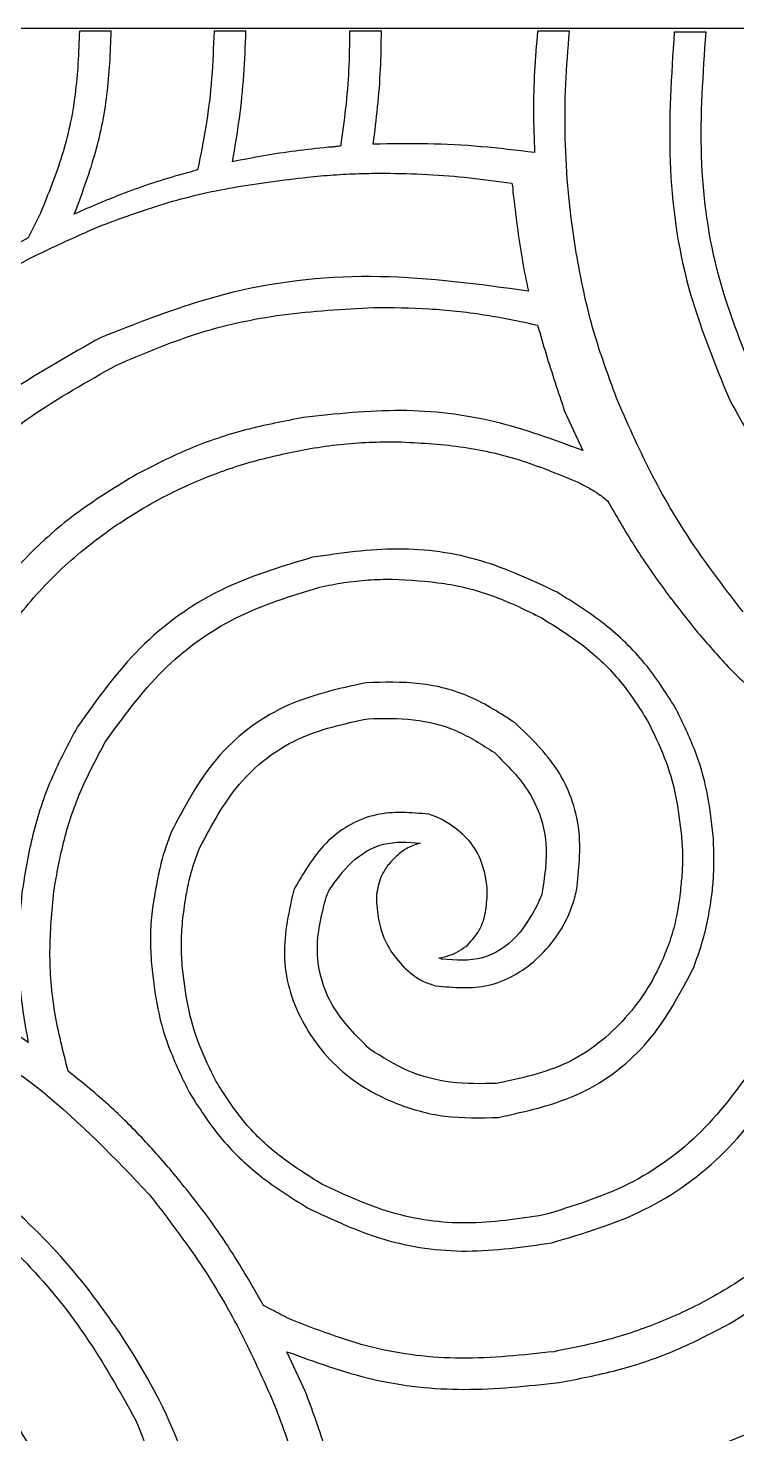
# Model space of a CAD drawing. Extents: x 0 to 371, y 0 to 260.
# Drawn here: x 239.34 to 257.6, y 223.76 to 259.95 of the extents above; entities that cross this region are included whole.
import ezdxf

# ---------------------------------------------------------------- set-up
doc = ezdxf.new("R2010")
doc.units = 0
doc.layers.add('Layer_1', color=7, linetype='CONTINUOUS')

msp = doc.modelspace()

# ---------------------------------------------------------------- linework, layer by layer
at = {"layer": 'Layer_1', "color": 7}
for points in [[(0.02646, 259.95312), (370.443122, 259.95312), (370.443122, 0.661457), (0.02646, 0.661457)], [(248.530046, 256.217641)], [(248.242208, 252.761521)], [(248.869562, 249.302817)], [(248.720215, 245.766599)]]:
    msp.add_lwpolyline(points, close=True, dxfattribs=at)
for points in [[(241.484999, 259.873748), (240.664894, 259.873748)], [(244.951453, 259.873748), (244.130832, 259.873748)], [(248.443747, 259.873748), (247.623642, 259.873748)], [(253.285828, 259.873748), (252.465207, 259.873748)], [(256.804477, 259.847393), (255.984372, 259.847393)], [(239.659787, 255.19083), (239.341977, 254.555727)], [(253.153537, 250.11052), (253.629477, 249.078542)], [(251.169162, 237.675104), (251.169162, 237.807395)], [(246.485727, 224.842812), (246.009787, 225.87479)]]:
    msp.add_lwpolyline(points, dxfattribs=at)
for points, knots in [([(240.664894, 259.873748), (240.642609, 259.326532), (240.598564, 258.245006), (240.261638, 256.661518), (239.859418, 255.67865), (239.659787, 255.19083)], [0, 0, 0, 0, 1.641359, 3.244002, 4.823248, 4.823248, 4.823248, 4.823248]), ([(240.532602, 255.163958), (240.717979, 255.658914), (241.091365, 256.655849), (241.418796, 258.242896), (241.462771, 259.326178), (241.484999, 259.873748)], [0, 0, 0, 0, 1.584262, 3.191011, 4.833323, 4.833323, 4.833323, 4.833323]), ([(244.130832, 259.873748), (244.114994, 259.470696), (244.083464, 258.668311), (243.946361, 257.47356), (243.787077, 256.691889), (243.707602, 256.301873)], [0, 0, 0, 0, 1.209889, 2.408612, 3.602317, 3.602317, 3.602317, 3.602317]), ([(244.607289, 256.513747), (244.670841, 256.883825), (244.797802, 257.623142), (244.909215, 258.745782), (244.937343, 259.496936), (244.951453, 259.873748)], [0, 0, 0, 0, 1.126239, 2.249925, 3.381027, 3.381027, 3.381027, 3.381027]), ([(247.623642, 259.873748), (247.618412, 259.541112), (247.607998, 258.878828), (247.528314, 257.88922), (247.433045, 257.236806), (247.385414, 256.910622)], [0, 0, 0, 0, 0.997875, 1.986788, 2.975566, 2.975566, 2.975566, 2.975566]), ([(248.231874, 256.963332), (248.27244, 257.283141), (248.353898, 257.925324), (248.428055, 258.896574), (248.43851, 259.547634), (248.443747, 259.873748)], [0, 0, 0, 0, 0.96705, 1.941857, 2.920169, 2.920169, 2.920169, 2.920169]), ([(252.465207, 259.873748), (252.435223, 259.529686), (252.37516, 258.840491), (252.349107, 257.797919), (252.373751, 257.10158), (252.386142, 256.751458)], [0, 0, 0, 0, 1.035948, 2.075115, 3.125997, 3.125997, 3.125997, 3.125997]), ([(254.529163, 250.348748), (254.322793, 250.903172), (253.902057, 252.033496), (253.492988, 253.83814), (253.252611, 255.545351), (253.16278, 257.115155), (253.173311, 258.502938), (253.248506, 259.419051), (253.285828, 259.873748)], [0, 0, 0, 0, 1.773057, 3.6148, 5.537176, 6.939808, 8.328341, 9.696655, 9.696655, 9.696655, 9.696655]), ([(255.984372, 259.847393), (255.910996, 258.737543), (255.765712, 256.540043), (256.210649, 253.298868), (257.019647, 251.331991), (257.413225, 250.375103)], [0, 0, 0, 0, 3.333523, 6.600368, 9.695454, 9.695454, 9.695454, 9.695454]), ([(258.153749, 250.745623), (257.776163, 251.66506), (256.999948, 253.555174), (256.580506, 256.670752), (256.729321, 258.781444), (256.804477, 259.847393)], [0, 0, 0, 0, 2.973144, 6.111986, 9.314545, 9.314545, 9.314545, 9.314545]), ([(247.06812, 256.88375), (246.788546, 256.853985), (246.233893, 256.794935), (245.413452, 256.668231), (244.874536, 256.564959), (244.607289, 256.513747)], [0, 0, 0, 0, 0.843374, 1.673186, 2.489493, 2.489493, 2.489493, 2.489493]), ([(247.385414, 256.910622), (247.350092, 256.908955), (247.279278, 256.905613), (247.174256, 256.888758), (247.103442, 256.885417), (247.06812, 256.88375)], [0, 0, 0, 0, 0.106009, 0.212532, 0.318541, 0.318541, 0.318541, 0.318541]), ([(252.386142, 256.751458), (251.927681, 256.806092), (251.010821, 256.915353), (249.623224, 256.990044), (248.696748, 256.972257), (248.231874, 256.963332)], [0, 0, 0, 0, 1.384932, 2.76968, 4.164246, 4.164246, 4.164246, 4.164246]), ([(243.707602, 256.301873), (243.448017, 256.229964), (242.935662, 256.088032), (242.184147, 255.84367), (241.699194, 255.654611), (241.458644, 255.560833)], [0, 0, 0, 0, 0.808048, 1.594884, 2.369315, 2.369315, 2.369315, 2.369315]), ([(241.167705, 254.846665), (241.722186, 255.052435), (242.852627, 255.471947), (244.656355, 255.890611), (245.902522, 256.040382), (246.538953, 256.116872)], [0, 0, 0, 0, 1.773057, 3.6148, 5.537176, 5.537176, 5.537176, 5.537176]), ([(246.538953, 256.116872), (246.760344, 256.137534), (247.202352, 256.178785), (247.866625, 256.211792), (248.309117, 256.215693), (248.530046, 256.217641)], [0, 0, 0, 0, 0.667009, 1.331685, 1.99446, 1.99446, 1.99446, 1.99446]), ([(248.530046, 256.217641), (248.896942, 256.211148), (249.629089, 256.19819), (250.721975, 256.108862), (251.443747, 256.008011), (251.803749, 255.957708)], [0, 0, 0, 0, 1.100672, 2.196413, 3.286797, 3.286797, 3.286797, 3.286797]), ([(251.803749, 255.957708), (251.810886, 255.931446), (251.82499, 255.879553), (251.830382, 255.799298), (251.83054, 255.746407), (251.83062, 255.719997)], [0, 0, 0, 0, 0.08145, 0.16094, 0.240215, 0.240215, 0.240215, 0.240215]), ([(241.458644, 255.560833), (241.353101, 255.516825), (241.143681, 255.429504), (240.83434, 255.298694), (240.632087, 255.208382), (240.532602, 255.163958)], [0, 0, 0, 0, 0.343054, 0.680691, 1.007541, 1.007541, 1.007541, 1.007541]), ([(251.83062, 255.719997), (251.865958, 255.431762), (251.936028, 254.86025), (252.056504, 254.010961), (252.170755, 253.455458), (252.227495, 253.179583)], [0, 0, 0, 0, 0.87123, 1.727478, 2.572231, 2.572231, 2.572231, 2.572231]), ([(235.743747, 251.618955), (236.29459, 252.044367), (237.400585, 252.898519), (239.219311, 253.983983), (240.51421, 254.55732), (241.167705, 254.846665)], [0, 0, 0, 0, 2.086879, 4.19008, 6.332928, 6.332928, 6.332928, 6.332928]), ([(239.341977, 254.555727), (238.933564, 254.321535), (238.119741, 253.854874), (236.94886, 253.073411), (236.216228, 252.491812), (235.849684, 252.200832)], [0, 0, 0, 0, 1.412209, 2.814033, 4.217606, 4.217606, 4.217606, 4.217606]), ([(252.227495, 253.179583), (250.956827, 253.354627), (248.428015, 253.702988), (244.641964, 253.331438), (242.339053, 252.427867), (241.220416, 251.988958)], [0, 0, 0, 0, 3.84201, 7.646151, 11.23945, 11.23945, 11.23945, 11.23945]), ([(241.617291, 251.27479), (242.28791, 251.561833), (243.662571, 252.150222), (245.906768, 252.633637), (247.456452, 252.718495), (248.242208, 252.761521)], [0, 0, 0, 0, 2.184858, 4.4786, 6.837881, 6.837881, 6.837881, 6.837881]), ([(248.242208, 252.761521), (248.718043, 252.757266), (249.668108, 252.74877), (251.082675, 252.599893), (252.00594, 252.404143), (252.465207, 252.306769)], [0, 0, 0, 0, 1.427129, 2.849442, 4.257254, 4.257254, 4.257254, 4.257254]), ([(252.465207, 252.306769), (252.537031, 252.055796), (252.678937, 251.559939), (252.914109, 250.82949), (253.074059, 250.349181), (253.153537, 250.11052)], [0, 0, 0, 0, 0.783091, 1.547187, 2.30184, 2.30184, 2.30184, 2.30184]), ([(241.220416, 251.988958), (240.432874, 251.549979), (238.869569, 250.678585), (236.797734, 248.980352), (235.668128, 247.630463), (235.108644, 246.961875)], [0, 0, 0, 0, 2.701851, 5.363294, 7.97507, 7.97507, 7.97507, 7.97507]), ([(235.796457, 246.485935), (236.333582, 247.125424), (237.414061, 248.411819), (239.389485, 250.02534), (240.871664, 250.856611), (241.617291, 251.27479)], [0, 0, 0, 0, 2.50184, 5.032694, 7.594725, 7.594725, 7.594725, 7.594725]), ([(253.629477, 249.078542), (252.882832, 249.354211), (251.372832, 249.911719), (248.913778, 250.200061), (247.269146, 250.018052), (246.433017, 249.925519)], [0, 0, 0, 0, 2.382423, 4.818162, 7.337126, 7.337126, 7.337126, 7.337126]), ([(257.756874, 244.92479), (257.331461, 245.475633), (256.477309, 246.581628), (255.391846, 248.400354), (254.818509, 249.695253), (254.529163, 250.348748)], [0, 0, 0, 0, 2.086879, 4.19008, 6.332929, 6.332929, 6.332929, 6.332929]), ([(257.413225, 250.375103), (257.852205, 249.587562), (258.723599, 248.024256), (260.421832, 245.952422), (261.771721, 244.822816), (262.440308, 244.263332)], [0, 0, 0, 0, 2.701851, 5.363294, 7.97507, 7.97507, 7.97507, 7.97507]), ([(246.433017, 249.925519), (245.934614, 249.830406), (244.940234, 249.640645), (243.495517, 249.158638), (242.596018, 248.699689), (242.146457, 248.47031)], [0, 0, 0, 0, 1.521336, 3.035266, 4.547924, 4.547924, 4.547924, 4.547924]), ([(238.81281, 244.475205), (239.17028, 244.913735), (239.879988, 245.784379), (241.167724, 246.877243), (242.504887, 247.744478), (243.87089, 248.389938), (245.220767, 248.852687), (246.152265, 249.038741), (246.618019, 249.131769)], [0, 0, 0, 0, 1.694235, 3.363678, 5.041595, 6.462655, 7.88623, 9.309834, 9.309834, 9.309834, 9.309834]), ([(246.618019, 249.131769), (246.870265, 249.168542), (247.370997, 249.241541), (248.123183, 249.298991), (248.62193, 249.301548), (248.869562, 249.302817)], [0, 0, 0, 0, 0.76461, 1.517821, 2.260581, 2.260581, 2.260581, 2.260581]), ([(248.869562, 249.302817), (249.40314, 249.274943), (250.459162, 249.219777), (252.005657, 248.880464), (252.966836, 248.482535), (253.444475, 248.284792)], [0, 0, 0, 0, 1.601446, 3.169476, 4.718375, 4.718375, 4.718375, 4.718375]), ([(242.146457, 248.47031), (241.633899, 248.158972), (240.610618, 247.537411), (239.248383, 246.343862), (238.483366, 245.417174), (238.098642, 244.951145)], [0, 0, 0, 0, 1.796894, 3.587356, 5.398686, 5.398686, 5.398686, 5.398686]), ([(253.444475, 248.284792), (253.541464, 248.238812), (253.735688, 248.146735), (254.014814, 247.984706), (254.181574, 247.849698), (254.26458, 247.782497)], [0, 0, 0, 0, 0.322044, 0.644907, 0.96489, 0.96489, 0.96489, 0.96489]), ([(254.26458, 247.782497), (254.491676, 247.391451), (254.944251, 246.612141), (255.706695, 245.499573), (256.262729, 244.798029), (256.539894, 244.448334)], [0, 0, 0, 0, 1.356309, 2.702971, 4.041398, 4.041398, 4.041398, 4.041398]), ([(252.968019, 245.427602), (252.324144, 245.731363), (251.028494, 246.342611), (248.843862, 246.644101), (247.401357, 246.433754), (246.671245, 246.327288)], [0, 0, 0, 0, 2.12763, 4.281365, 6.488666, 6.488666, 6.488666, 6.488666]), ([(246.671245, 246.327288), (245.854127, 246.085219), (244.225963, 245.60288), (242.109288, 244.062864), (241.115556, 242.668152), (240.612183, 241.961664)], [0, 0, 0, 0, 2.544261, 5.069616, 7.661989, 7.661989, 7.661989, 7.661989]), ([(246.856247, 245.559894), (247.062849, 245.601852), (247.474015, 245.685354), (248.097713, 245.754258), (248.513313, 245.762498), (248.720215, 245.766599)], [0, 0, 0, 0, 0.632265, 1.258296, 1.878937, 1.878937, 1.878937, 1.878937]), ([(248.720215, 245.766599), (249.170005, 245.743146), (250.065144, 245.696471), (251.37425, 245.358982), (252.172555, 244.96357), (252.571144, 244.766144)], [0, 0, 0, 0, 1.34924, 2.685161, 4.017307, 4.017307, 4.017307, 4.017307]), ([(241.326352, 241.564789), (241.790024, 242.206518), (242.705771, 243.473929), (244.633183, 244.880125), (246.114169, 245.332981), (246.856247, 245.559894)], [0, 0, 0, 0, 2.366487, 4.673792, 6.990994, 6.990994, 6.990994, 6.990994]), ([(256.010727, 242.463959), (255.761932, 242.852341), (255.255466, 243.642959), (254.212313, 244.647149), (253.388031, 245.16416), (252.968019, 245.427602)], [0, 0, 0, 0, 1.380479, 2.810202, 4.295597, 4.295597, 4.295597, 4.295597]), ([(252.571144, 244.766144), (252.948974, 244.530767), (253.689427, 244.069486), (254.625035, 243.173291), (255.07579, 242.466485), (255.296558, 242.12031)], [0, 0, 0, 0, 1.333712, 2.613745, 3.842465, 3.842465, 3.842465, 3.842465]), ([(256.539894, 244.448334), (256.794404, 244.153168), (257.306601, 243.559154), (258.158725, 242.730629), (258.77069, 242.219721), (259.07979, 241.961664)], [0, 0, 0, 0, 1.168837, 2.352252, 3.560033, 3.560033, 3.560033, 3.560033]), ([(248.046872, 243.099062), (247.322368, 242.940656), (245.880669, 242.625443), (244.055925, 241.218163), (243.367907, 239.902127), (243.019789, 239.236249)], [0, 0, 0, 0, 2.206856, 4.391448, 6.628866, 6.628866, 6.628866, 6.628866]), ([(251.88333, 242.067084), (251.50957, 242.30912), (250.757691, 242.796015), (249.419958, 243.137917), (248.50878, 243.112133), (248.046872, 243.099062)], [0, 0, 0, 0, 1.329611, 2.674722, 4.057669, 4.057669, 4.057669, 4.057669]), ([(243.760828, 238.839374), (244.063755, 239.415459), (244.661562, 240.552327), (246.231787, 241.774899), (247.476107, 242.040126), (248.099582, 242.17302)], [0, 0, 0, 0, 1.939237, 3.826964, 5.722686, 5.722686, 5.722686, 5.722686]), ([(248.099582, 242.17302), (248.491482, 242.182481), (249.264233, 242.201136), (250.397589, 241.912367), (251.036678, 241.50338), (251.354164, 241.300205)], [0, 0, 0, 0, 1.173336, 2.313595, 3.439248, 3.439248, 3.439248, 3.439248]), ([(256.989995, 239.156667), (256.946239, 239.540534), (256.858905, 240.306702), (256.521495, 241.422174), (256.181462, 242.115721), (256.010727, 242.463959)], [0, 0, 0, 0, 1.157468, 2.310219, 3.472746, 3.472746, 3.472746, 3.472746]), ([(240.612183, 241.961664), (240.375785, 241.519165), (239.902668, 240.633569), (239.425714, 239.193791), (239.264266, 238.199772), (239.18333, 237.701459)], [0, 0, 0, 0, 1.503279, 3.008588, 4.521817, 4.521817, 4.521817, 4.521817]), ([(253.47083, 237.754685), (253.529155, 238.281743), (253.646921, 239.34595), (253.071333, 240.930525), (252.282048, 241.685632), (251.88333, 242.067084)], [0, 0, 0, 0, 1.577528, 3.185267, 4.826554, 4.826554, 4.826554, 4.826554]), ([(255.296558, 242.12031), (255.449705, 241.809306), (255.754394, 241.190553), (256.049927, 240.189461), (256.129357, 239.502674), (256.169374, 239.156667)], [0, 0, 0, 0, 1.038856, 2.066839, 3.110588, 3.110588, 3.110588, 3.110588]), ([(240.003435, 237.72833), (240.082803, 238.176116), (240.241507, 239.07151), (240.684647, 240.366208), (241.112802, 241.165918), (241.326352, 241.564789)], [0, 0, 0, 0, 1.363155, 2.725773, 4.081693, 4.081693, 4.081693, 4.081693]), ([(251.354164, 241.300205), (251.682649, 240.975408), (252.335413, 240.329973), (252.789856, 238.981451), (252.643514, 238.089727), (252.571144, 237.648749)], [0, 0, 0, 0, 1.374349, 2.7311, 4.058457, 4.058457, 4.058457, 4.058457]), ([(249.660727, 239.712705), (249.202714, 239.752812), (248.275426, 239.834011), (246.96175, 239.09482), (246.472951, 238.262515), (246.221144, 237.83375)], [0, 0, 0, 0, 1.356338, 2.746027, 4.222582, 4.222582, 4.222582, 4.222582]), ([(250.216249, 239.448122), (250.159014, 239.483712), (250.041731, 239.556641), (249.856226, 239.647186), (249.724935, 239.691187), (249.660727, 239.712705)], [0, 0, 0, 0, 0.202151, 0.414237, 0.617239, 0.617239, 0.617239, 0.617239]), ([(251.169162, 237.807395), (251.134195, 238.033327), (251.066323, 238.471878), (250.729997, 239.058578), (250.387222, 239.318484), (250.216249, 239.448122)], [0, 0, 0, 0, 0.682479, 1.324741, 1.963902, 1.963902, 1.963902, 1.963902]), ([(243.019789, 239.236249), (242.961552, 239.075682), (242.844978, 238.754266), (242.713171, 238.258494), (242.652957, 237.922387), (242.622914, 237.754685)], [0, 0, 0, 0, 0.512246, 1.025391, 1.536386, 1.536386, 1.536386, 1.536386]), ([(247.094475, 237.754685), (247.273243, 238.008795), (247.631398, 238.517897), (248.481914, 239.038851), (249.124069, 238.994256), (249.44937, 238.971665)], [0, 0, 0, 0, 0.929904, 1.863034, 2.821039, 2.821039, 2.821039, 2.821039]), ([(249.44937, 238.971665), (249.338203, 238.934866), (249.115761, 238.861231), (248.83183, 238.649931), (248.678537, 238.476123), (248.602394, 238.389789)], [0, 0, 0, 0, 0.349447, 0.699231, 1.044458, 1.044458, 1.044458, 1.044458]), ([(256.169374, 239.156667), (256.181858, 238.998372), (256.206654, 238.683987), (256.190692, 238.215019), (256.158796, 237.907033), (256.143019, 237.754685)], [0, 0, 0, 0, 0.47604, 0.945453, 1.404937, 1.404937, 1.404937, 1.404937]), ([(256.963124, 237.701459), (256.977341, 237.860413), (257.005909, 238.179831), (257.010736, 238.665943), (256.996965, 238.991762), (256.989995, 239.156667)], [0, 0, 0, 0, 0.478613, 0.961775, 1.45692, 1.45692, 1.45692, 1.45692]), ([(243.416664, 237.648749), (243.44475, 237.787274), (243.500168, 238.060593), (243.611114, 238.460098), (243.711233, 238.713734), (243.760828, 238.839374)], [0, 0, 0, 0, 0.424009, 0.8366, 1.2416, 1.2416, 1.2416, 1.2416]), ([(248.602394, 238.389789), (248.560134, 238.326213), (248.475259, 238.198526), (248.379118, 237.985329), (248.351659, 237.83201), (248.33781, 237.754685)], [0, 0, 0, 0, 0.228959, 0.459846, 0.694772, 0.694772, 0.694772, 0.694772]), ([(246.221144, 237.83375), (246.213908, 237.82262), (246.197868, 237.797949), (246.189025, 237.750342), (246.175619, 237.718518), (246.168433, 237.701459)], [0, 0, 0, 0, 0.039476, 0.087505, 0.142997, 0.142997, 0.142997, 0.142997]), ([(239.18333, 237.701459), (239.144556, 237.274031), (239.066712, 236.415923), (239.119934, 235.118024), (239.267929, 234.265298), (239.341977, 233.838645)], [0, 0, 0, 0, 1.28672, 2.583227, 3.881496, 3.881496, 3.881496, 3.881496]), ([(240.373955, 233.098122), (240.245178, 233.599221), (239.986975, 234.603942), (239.860576, 236.168334), (239.955717, 237.20725), (240.003435, 237.72833)], [0, 0, 0, 0, 1.550462, 3.108725, 4.67675, 4.67675, 4.67675, 4.67675]), ([(242.622914, 237.754685), (242.585736, 237.549468), (242.510736, 237.135473), (242.480359, 236.495992), (242.504663, 236.066822), (242.516977, 235.849375)], [0, 0, 0, 0, 0.625174, 1.261199, 1.914414, 1.914414, 1.914414, 1.914414]), ([(243.310727, 235.796665), (243.299946, 236.005695), (243.278571, 236.420152), (243.321663, 237.040102), (243.385015, 237.445982), (243.416664, 237.648749)], [0, 0, 0, 0, 0.627466, 1.244117, 1.859713, 1.859713, 1.859713, 1.859713]), ([(246.168433, 237.701459), (246.042694, 237.129301), (245.789396, 235.976713), (246.357375, 234.227632), (247.441953, 232.959918), (248.764631, 232.239891), (250.082867, 231.869581), (250.996948, 231.894746), (251.4601, 231.907497)], [0, 0, 0, 0, 1.731203, 3.487438, 5.285214, 6.608949, 7.955511, 9.33858, 9.33858, 9.33858, 9.33858]), ([(248.152808, 233.653644), (247.798161, 234.003612), (247.095178, 234.697322), (246.66251, 236.171776), (246.898657, 237.108225), (247.014894, 237.569167)], [0, 0, 0, 0, 1.479953, 2.93357, 4.342663, 4.342663, 4.342663, 4.342663]), ([(247.014894, 237.569167), (247.023948, 237.589027), (247.042818, 237.630415), (247.066551, 237.693437), (247.08542, 237.734825), (247.094475, 237.754685)], [0, 0, 0, 0, 0.065465, 0.136427, 0.201893, 0.201893, 0.201893, 0.201893]), ([(248.33781, 237.754685), (248.3307, 237.719501), (248.316567, 237.649568), (248.311616, 237.542849), (248.311509, 237.472168), (248.311455, 237.436875)], [0, 0, 0, 0, 0.107533, 0.213734, 0.319652, 0.319652, 0.319652, 0.319652]), ([(249.846245, 235.293854), (250.306303, 235.252862), (251.237692, 235.169873), (252.519001, 235.922129), (253.134596, 236.774068), (253.359747, 237.358336), (253.419397, 237.553459), (253.453421, 237.686574), (253.47083, 237.754685)], [0, 0, 0, 0, 1.356337, 2.745907, 4.222353, 4.421867, 4.623135, 4.834031, 4.834031, 4.834031, 4.834031]), ([(250.66635, 236.352187), (250.774409, 236.472195), (250.992287, 236.714166), (251.141405, 237.189247), (251.159916, 237.513266), (251.169162, 237.675104)], [0, 0, 0, 0, 0.479683, 0.967182, 1.45365, 1.45365, 1.45365, 1.45365]), ([(256.143019, 237.754685), (256.120609, 237.565166), (256.076304, 237.190468), (255.938859, 236.641519), (255.604696, 235.676425), (254.818025, 234.411509), (253.281572, 233.175834), (252.032645, 232.912337), (251.406874, 232.780312)], [0, 0, 0, 0, 0.572019, 1.130936, 1.693504, 3.632812, 5.520735, 7.416586, 7.416586, 7.416586, 7.416586]), ([(252.571144, 237.648749), (252.560342, 237.619877), (252.537842, 237.559737), (252.498508, 237.473177), (252.476009, 237.413037), (252.465207, 237.384165)], [0, 0, 0, 0, 0.092457, 0.192584, 0.28504, 0.28504, 0.28504, 0.28504]), ([(256.487183, 235.77031), (256.561401, 235.977179), (256.710702, 236.393334), (256.867875, 237.040627), (256.931356, 237.481059), (256.963124, 237.701459)], [0, 0, 0, 0, 0.65903, 1.325758, 1.993602, 1.993602, 1.993602, 1.993602]), ([(248.311455, 237.436875), (248.33461, 237.232419), (248.381087, 236.822034), (248.616616, 236.236973), (248.889653, 235.925449), (249.025624, 235.77031)], [0, 0, 0, 0, 0.616138, 1.236716, 1.852341, 1.852341, 1.852341, 1.852341]), ([(252.465207, 237.384165), (252.299976, 237.092852), (251.96686, 236.50555), (251.057602, 235.898142), (250.358258, 235.95363), (250.004892, 235.981667)], [0, 0, 0, 0, 1.000475, 2.017009, 3.055252, 3.055252, 3.055252, 3.055252]), ([(232.251453, 236.299477), (233.611954, 235.817446), (236.245643, 234.884318), (239.764619, 232.748787), (241.582001, 230.846571), (242.464267, 229.923122)], [0, 0, 0, 0, 4.325799, 8.373986, 12.193383, 12.193383, 12.193383, 12.193383]), ([(249.92531, 236.008539), (250.017685, 236.029166), (250.197908, 236.069409), (250.451794, 236.18394), (250.594536, 236.295873), (250.66635, 236.352187)], [0, 0, 0, 0, 0.283586, 0.553275, 0.82633, 0.82633, 0.82633, 0.82633]), ([(250.004892, 235.981667), (249.995852, 235.983444), (249.97707, 235.987135), (249.953132, 236.003071), (249.93435, 236.006762), (249.92531, 236.008539)], [0, 0, 0, 0, 0.027412, 0.056954, 0.084365, 0.084365, 0.084365, 0.084365]), ([(239.341977, 233.838645), (239.015741, 234.056623), (238.355348, 234.497869), (237.311931, 235.09742), (236.586005, 235.456882), (236.220203, 235.638019)], [0, 0, 0, 0, 1.176856, 2.382281, 3.606706, 3.606706, 3.606706, 3.606706]), ([(242.516977, 235.849375), (242.560733, 235.465509), (242.648067, 234.69934), (242.985477, 233.583868), (243.32551, 232.890322), (243.496245, 232.542084)], [0, 0, 0, 0, 1.157468, 2.310219, 3.472746, 3.472746, 3.472746, 3.472746]), ([(244.184058, 232.833538), (244.030841, 233.146477), (243.725973, 233.769152), (243.432314, 234.770288), (243.351237, 235.4547), (243.310727, 235.796665)], [0, 0, 0, 0, 1.044139, 2.077595, 3.109594, 3.109594, 3.109594, 3.109594]), ([(249.025624, 235.77031), (249.105863, 235.696747), (249.263529, 235.552198), (249.541995, 235.387559), (249.744365, 235.325231), (249.846245, 235.293854)], [0, 0, 0, 0, 0.326106, 0.640784, 0.959817, 0.959817, 0.959817, 0.959817]), ([(251.4601, 231.907497), (252.184604, 232.065902), (253.626303, 232.381116), (255.451047, 233.788396), (256.139065, 235.104432), (256.487183, 235.77031)], [0, 0, 0, 0, 2.206856, 4.391448, 6.628866, 6.628866, 6.628866, 6.628866]), ([(251.406874, 232.780312), (251.014745, 232.772543), (250.241099, 232.757216), (249.113313, 233.056153), (248.470917, 233.455762), (248.152808, 233.653644)], [0, 0, 0, 0, 1.173353, 2.314951, 3.434795, 3.434795, 3.434795, 3.434795]), ([(243.09937, 230.452288), (242.826829, 230.766998), (242.277648, 231.401152), (241.370729, 232.291248), (240.708079, 232.827653), (240.373955, 233.098122)], [0, 0, 0, 0, 1.248722, 2.516229, 3.805333, 3.805333, 3.805333, 3.805333]), ([(258.153749, 233.38906), (257.69472, 232.746699), (256.78584, 231.474819), (254.852046, 230.074177), (253.368073, 229.621045), (252.62437, 229.393955)], [0, 0, 0, 0, 2.359034, 4.670902, 6.993497, 6.993497, 6.993497, 6.993497]), ([(246.908957, 230.187705), (246.531164, 230.423075), (245.790803, 230.884329), (244.855441, 231.780605), (244.404786, 232.48737), (244.184058, 232.833538)], [0, 0, 0, 0, 1.333601, 2.613455, 3.8421, 3.8421, 3.8421, 3.8421]), ([(252.835727, 228.679271), (253.652845, 228.92134), (255.281009, 229.403679), (257.397684, 230.943695), (258.391416, 232.338407), (258.894788, 233.044895)], [0, 0, 0, 0, 2.544261, 5.069616, 7.661989, 7.661989, 7.661989, 7.661989]), ([(243.496245, 232.542084), (243.745035, 232.153739), (244.251478, 231.363214), (245.29471, 230.359277), (246.118949, 229.842361), (246.538953, 229.578957)], [0, 0, 0, 0, 1.380369, 2.809918, 4.295238, 4.295238, 4.295238, 4.295238]), ([(244.025412, 213.598021), (244.196799, 214.850939), (244.537971, 217.345067), (244.109562, 221.052901), (243.036951, 224.240207), (241.477376, 226.781631), (239.799125, 228.859867), (238.450419, 229.994435), (237.780832, 230.557709)], [0, 0, 0, 0, 3.781588, 7.527836, 11.082465, 13.77927, 16.436176, 19.055789, 19.055789, 19.055789, 19.055789]), ([(245.401039, 227.065415), (245.173967, 227.465061), (244.72181, 228.260855), (243.954699, 229.394999), (243.383738, 230.100776), (243.09937, 230.452288)], [0, 0, 0, 0, 1.378677, 2.745288, 4.101289, 4.101289, 4.101289, 4.101289]), ([(260.694161, 230.531354), (260.336687, 230.092786), (259.626954, 229.222052), (258.339286, 228.128944), (257.002147, 227.261541), (255.636092, 226.616215), (254.286176, 226.153765), (253.354703, 225.967784), (252.888953, 225.87479)], [0, 0, 0, 0, 1.694336, 3.363942, 5.041931, 6.462934, 7.88643, 9.310004, 9.310004, 9.310004, 9.310004]), ([(237.331247, 229.923122), (237.970736, 229.385997), (239.257131, 228.305518), (240.870652, 226.330095), (241.701923, 224.847915), (242.120102, 224.102288)], [0, 0, 0, 0, 2.50184, 5.032695, 7.594725, 7.594725, 7.594725, 7.594725]), ([(242.464267, 229.923122), (242.889824, 229.370361), (243.744324, 228.26044), (244.824976, 226.439489), (245.401891, 225.148369), (245.691977, 224.499163)], [0, 0, 0, 0, 2.091606, 4.199858, 6.332059, 6.332059, 6.332059, 6.332059]), ([(252.62437, 229.393955), (251.964007, 229.292749), (250.658033, 229.092597), (248.675328, 229.364484), (247.49598, 229.914122), (246.908957, 230.187705)], [0, 0, 0, 0, 1.998047, 3.951459, 5.887385, 5.887385, 5.887385, 5.887385]), ([(257.307288, 226.536249), (257.819885, 226.847593), (258.843263, 227.46918), (260.205738, 228.66265), (260.970855, 229.589378), (261.35562, 230.055413)], [0, 0, 0, 0, 1.797007, 3.587655, 5.399073, 5.399073, 5.399073, 5.399073]), ([(246.538953, 229.578957), (247.182828, 229.275196), (248.478478, 228.663948), (250.66311, 228.362458), (252.105615, 228.572805), (252.835727, 228.679271)], [0, 0, 0, 0, 2.12763, 4.281365, 6.488666, 6.488666, 6.488666, 6.488666]), ([(239.341977, 223.519896), (239.030671, 224.032485), (238.409176, 225.055824), (237.215967, 226.418377), (236.289328, 227.183469), (235.823328, 227.568227)], [0, 0, 0, 0, 1.796934, 3.587419, 5.398736, 5.398736, 5.398736, 5.398736]), ([(246.062497, 226.721251), (245.989528, 226.75859), (245.84123, 226.834477), (245.622306, 226.952189), (245.474007, 227.028076), (245.401039, 227.065415)], [0, 0, 0, 0, 0.245897, 0.49975, 0.745647, 0.745647, 0.745647, 0.745647]), ([(252.888953, 225.87479), (252.090745, 225.787605), (250.525586, 225.616649), (248.187069, 225.892283), (246.765018, 226.44714), (246.062497, 226.721251)], [0, 0, 0, 0, 2.40486, 4.715544, 6.971607, 6.971607, 6.971607, 6.971607]), ([(253.021245, 225.08104), (253.519605, 225.176148), (254.513865, 225.365895), (255.958395, 225.847949), (256.857772, 226.306874), (257.307288, 226.536249)], [0, 0, 0, 0, 1.521205, 3.0349, 4.547437, 4.547437, 4.547437, 4.547437]), ([(246.009787, 225.87479), (246.736853, 225.60951), (248.207225, 225.073024), (250.603315, 224.817985), (252.205151, 224.992254), (253.021245, 225.08104)], [0, 0, 0, 0, 2.315932, 4.683594, 7.142714, 7.142714, 7.142714, 7.142714]), ([(247.200412, 222.69979), (247.128313, 222.944222), (246.985198, 223.429415), (246.747031, 224.14424), (246.572407, 224.611081), (246.485727, 224.842812)], [0, 0, 0, 0, 0.764496, 1.517514, 2.259713, 2.259713, 2.259713, 2.259713]), ([(245.691977, 224.499163), (245.897747, 223.944683), (246.317259, 222.814242), (246.735923, 221.010513), (246.885694, 219.764346), (246.962183, 219.127916)], [0, 0, 0, 0, 1.773057, 3.6148, 5.537175, 5.537175, 5.537175, 5.537175]), ([(242.120102, 224.102288), (242.542887, 223.016633), (243.414754, 220.777791), (243.749615, 217.095642), (243.369329, 214.643788), (243.178435, 213.413019)], [0, 0, 0, 0, 3.483767, 7.18423, 10.91404, 10.91404, 10.91404, 10.91404]), ([(257.889165, 223.758124), (256.799607, 223.335439), (254.558266, 222.46593), (250.87712, 222.128112), (248.429223, 222.508727), (247.200412, 222.69979)], [0, 0, 0, 0, 3.494783, 7.189148, 10.912982, 10.912982, 10.912982, 10.912982])]:
    msp.add_open_spline(points, degree=3, knots=knots, dxfattribs=at)

doc.saveas('drawing.dxf')
